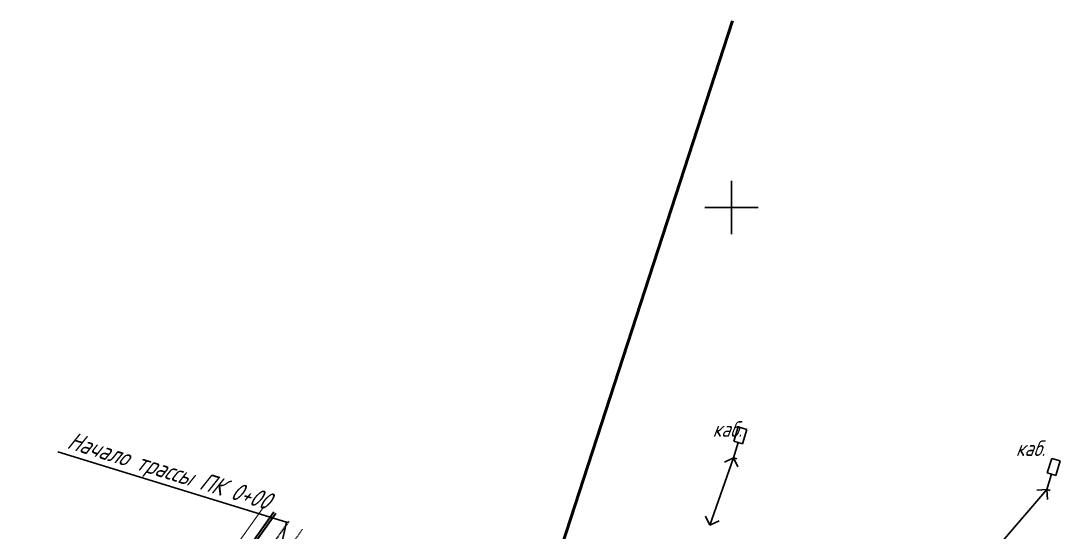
# Model space of a CAD drawing. Header units: millimetres. Extents: x -698 to 8131, y -704 to 4503.
# Drawn here: x -653.8 to -420.2, y 4387.9 to 4502.8 of the extents above; entities that cross this region are included whole.
import ezdxf

# ---------------------------------------------------------------- set-up
doc = ezdxf.new("R2010")
doc.units = ezdxf.units.MM
doc.linetypes.add('CONTI', pattern=[0])
doc.linetypes.add('STRIHSMALL', pattern=[1, 0.5, -0.5])
for name, color, linetype in [('NAD_MDEFAULT', 7, 'CONTI'), ('PI_TTDEFAULT', 5, 'CONTI'), ('SETKR', 2, 'CONTI'), ('SIT_LDEFAULT', 7, 'CONTI'), ('USLZNDEFAULT', 7, 'CONTI'), ('ПРОЕКТ ПОЛОСЫ', 5, 'STRIHSMALL')]:
    doc.layers.add(name, color=color, linetype=linetype)
doc.layers.add('КРОМКА ПР ЧАСТИ', color=20, linetype='Continuous', lineweight=30)
doc.layers.add('ОБОЧИНА', color=246, linetype='Continuous', lineweight=30)
doc.styles.add('eskd', font='isocpeui.ttf', dxfattribs={"width": 1.2})

# ---------------------------------------------------------------- blocks, each defined once
blk = doc.blocks.new('BL_333')
at = {"color": 0}
for p, q in [((0, -6), (0, 6)), ((-6, 0), (6, 0))]:
    blk.add_line(p, q, dxfattribs=at)
blk = doc.blocks.new('BL_12')
at = {"color": 0}
for p, q in [((1, 7), (-1, 7)), ((-1, 7), (-1, 3.6)), ((1, 3.6), (1, 7)), ((-1, 3.6), (0, 3.6)), ((0, 0), (0, 3.6)), ((0, 3.6), (1, 3.6)), ((0.8, 0), (0, 0))]:
    blk.add_line(p, q, dxfattribs=at)

msp = doc.modelspace()

# ---------------------------------------------------------------- linework, layer by layer
at = {"color": 1, "linetype": 'CONTI', "lineweight": 50}
msp.add_line((-636.27, 4064.56, 352.43), (-493.87, 4502.77, -88.59), dxfattribs=at)
at = {"linetype": 'Continuous'}
msp.add_lwpolyline([(-645.43, 4405.95), (-594.05, 4390.14), (-607.4, 4330.78)], dxfattribs=at)
at = {"layer": 'PI_TTDEFAULT', "color": 5}
for p in [(-493.65, 4404.58, 216.74), (-423.23, 4397.48, 218.4)]:
    msp.add_point(p, dxfattribs=at)
at = {"layer": 'SIT_LDEFAULT', "color": 7}
for p, q in [((-493.65, 4404.58), (-498.93, 4389.48)), ((-493.65, 4404.58), (-495.69, 4403.6)), ((-492.67, 4402.54), (-493.65, 4404.58)), ((-423.23, 4397.48), (-433.64, 4385.33)), ((-423.23, 4397.48), (-425.49, 4397.31)), ((-423.06, 4395.22), (-423.23, 4397.48)), ((-498.93, 4389.48), (-499.91, 4391.51)), ((-496.89, 4390.46), (-498.93, 4389.48))]:
    msp.add_line(p, q, dxfattribs=at)
at = {"layer": 'КРОМКА ПР ЧАСТИ'}
msp.add_line((-621.65, 4357.72), (-596.92, 4392.42), dxfattribs=at)
at = {"layer": 'ОБОЧИНА', "const_width": 0.25}
msp.add_lwpolyline([(-599.08, 4393.71), (-601.08, 4390.91), (-606.88, 4382.76), (-612.68, 4374.62), (-624, 4358.73)], dxfattribs=at)
at = {"layer": 'ПРОЕКТ ПОЛОСЫ', "linetype": 'CONTI', "lineweight": 30, "ltscale": 0.1}
msp.add_line((-621.24, 4357.43), (-596.49, 4392.17), dxfattribs=at)
at = {"layer": 'ПРОЕКТ ПОЛОСЫ', "lineweight": 30, "ltscale": 0.05}
msp.add_line((-653.77, 4305.73), (-593.48, 4390.37), dxfattribs=at)
at = {"layer": 'ПРОЕКТ ПОЛОСЫ', "ltscale": 0.1}
msp.add_line((-650.92, 4303.7), (-590.46, 4388.57), dxfattribs=at)

# ---------------------------------------------------------------- block references
at = {"layer": 'SETKR', "color": 82}
msp.add_blockref('BL_333', (-494.07, 4460.83), dxfattribs=at)
at = {"layer": 'USLZNDEFAULT', "color": 7, "rotation": 342.9999999999999}
for p in [(-493.65, 4404.58), (-423.23, 4397.48)]:
    msp.add_blockref('BL_12', p, dxfattribs=at)

# ---------------------------------------------------------------- texts
at = {"layer": 'NAD_MDEFAULT', "color": 7, "style": 'eskd', "oblique": 10, "width": 0.8}
for p in [(-498.36, 4409.31), (-430.22, 4405)]:
    msp.add_text('каб.', height=3.5, dxfattribs=at).set_placement(p)
msp.add_text('Начало трассы ПК 0+00', height=4, rotation=342.8059, dxfattribs=at).set_placement((-643.61, 4406.81))

doc.saveas('drawing.dxf')
